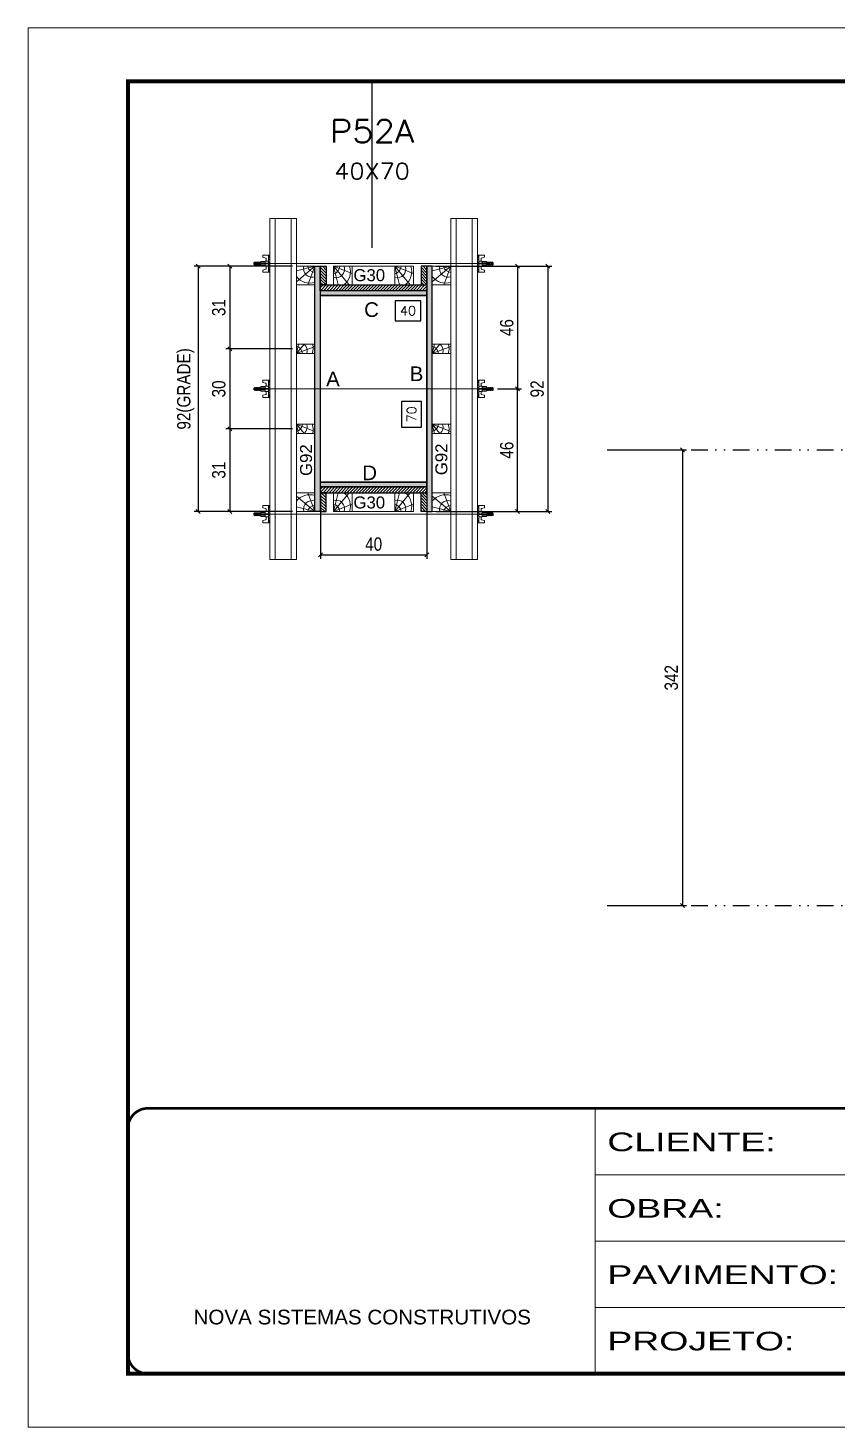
# Model space of a CAD drawing. Extents: x 2102 to 8383, y -13264 to 2718.
# Drawn here: x 5299 to 5906, y -6372 to -5322 of the extents above; entities that cross this region are included whole.
import ezdxf
from ezdxf.enums import TextEntityAlignment as Align

# ---------------------------------------------------------------- set-up
doc = ezdxf.new("R2010")
doc.units = 0
for name, pattern in [('CONTINUO', [0]), ('DASHED', [0.75, 0.5, -0.25]), ('DIVIDE2', [0.625, 0.25, -0.125, 0, -0.125, 0, -0.125]), ('HIDDEN', [0.375, 0.25, -0.125])]:
    doc.linetypes.add(name, pattern=pattern)
for name, color, linetype in [('CHAPA', 1, 'Continuous'), ('COTA', 241, 'Continuous'), ('MEIO_PONT', 93, 'Continuous'), ('Nível', 160, 'Continuous'), ('Painéis', 200, 'Continuous'), ('SARRAFO', 251, 'Continuous'), ('Texto de Titulo', 7, 'Continuous'), ('Texto Qtd Sarr', 242, 'Continuous'), ('TEXTO_GERAL', 7, 'Continuous')]:
    doc.layers.add(name, color=color, linetype=linetype)
for name, color, linetype, lineweight in [('Folhas', 255, 'Continuous', 9), ('Hachura', 251, 'Continuous', 9), ('Madeira', 126, 'Continuous', 18), ('Perfil Metálico', 224, 'Continuous', 18), ('SARRAFO DE PRESSAO', 251, 'DASHED', 9), ('Texto Seção', 7, 'Continuous', 15)]:
    doc.layers.add(name, color=color, linetype=linetype, lineweight=lineweight)
doc.styles.add('ARIAL', font='arial.ttf')
doc.styles.add('COTA TECNICA', font='techl___.ttf', dxfattribs={"height": 10})
doc.styles.add('COTA TECNICA 2X', font='techl___.ttf', dxfattribs={"height": 10})
doc.styles.add('ROMANS', font='romans.shx')
doc.styles.add('SANSSERIF', font='sas_____.pfb')
doc.styles.add('Tecnologia', font='')
doc.styles.get('Tecnologia').set_extended_font_data('Forgotten Futurist')
doc.dimstyles.new('PAINEL', dxfattribs={"dimtxt": 10, "dimasz": 3, "dimexe": 3, "dimexo": 3, "dimgap": 3, "dimtad": 1, "dimdec": 1, "dimzin": 12, "dimdsep": 46, "dimtxsty": 'COTA TECNICA', "dimblk1": 'OBLIQUE', "dimblk2": 'OBLIQUE', "dimsah": 1, "dimcen": 0.9, "dimclrd": 4, "dimclre": 4, "dimclrt": 240, "dimadec": 1, "dimazin": 3, "dimtfac": 1, "dimtdec": 1, "dimtmove": 0, "dimatfit": 3, "dimfxl": 1, "dimtolj": 1, "dimtzin": 12, "dimarcsym": 0})
doc.dimstyles.new('SECAO PILAR', dxfattribs={"dimtxt": 10, "dimasz": 3, "dimexe": 3, "dimexo": 3, "dimgap": 3, "dimtad": 1, "dimdec": 1, "dimlfac": 0.5, "dimzin": 12, "dimdsep": 46, "dimtxsty": 'COTA TECNICA 2X', "dimblk1": 'OBLIQUE', "dimblk2": 'OBLIQUE', "dimsah": 1, "dimcen": 0.9, "dimclrd": 256, "dimclre": 256, "dimclrt": 256, "dimadec": 1, "dimazin": 3, "dimtfac": 1, "dimtdec": 1, "dimtmove": 0, "dimatfit": 3, "dimfxl": 1, "dimtolj": 1, "dimtzin": 12, "dimarcsym": 0})
doc.dimstyles.new('SECÇÃO 2', dxfattribs={"dimtxt": 7, "dimasz": 6, "dimexe": 0.18, "dimexo": 2, "dimgap": -4, "dimtad": 3, "dimdec": 1, "dimlfac": 0.5, "dimzin": 12, "dimdsep": 46, "dimtxsty": 'ROMANS', "dimblk": 'ARCHTICK', "dimcen": 0.09, "dimse1": 1, "dimse2": 1, "dimsd1": 1, "dimsd2": 1, "dimclrd": 180, "dimclre": 5, "dimclrt": 1, "dimadec": 0, "dimazin": 3, "dimtfac": 1, "dimtdec": 1, "dimtofl": 0, "dimtmove": 0, "dimatfit": 3, "dimldrblk": 'ARCHTICK', "dimfxl": 1, "dimtolj": 1, "dimtzin": 0, "dimarcsym": 0})

# ---------------------------------------------------------------- blocks, each defined once
blk = doc.blocks.new('9999999999')
at = {"color": 30, "linetype": 'CONTINUO'}
for p, q in [((98564.6, 34230.2), (98564.6, 34429.4)), ((98564.6, 34379.6), (99584, 34379.6)), ((98564.6, 34329.8), (99488, 34329.8)), ((98564.6, 34280), (99488, 34280))]:
    blk.add_line(p, q, dxfattribs=at)
at = {"color": 30, "linetype": 'CONTINUO', "const_width": 2}
blk.add_lwpolyline([(99584, 34230.2), (99584, 34414.4, 0.414214), (99569, 34429.4), (98229, 34429.4, 0.414214), (98214, 34414.4), (98214, 34245.2, 0.414214), (98229, 34230.2), (99584, 34230.2)], format="xyb", dxfattribs=at)
at = {"layer": 'Folhas'}
blk.add_lwpolyline([(98139, 34190.2), (99624, 34190.2), (99624, 35240.2), (98139, 35240.2)], close=True, dxfattribs=at)
at = {"layer": 'Folhas', "color": 30, "const_width": 3}
blk.add_lwpolyline([(98214, 34230.2), (99584, 34230.2), (99584, 35200.2), (98214, 35200.2)], close=True, dxfattribs=at)
at = {"color": 7, "linetype": 'Continuous', "ltscale": 5, "style": 'ARIAL'}
blk.add_text('NOVA SISTEMAS CONSTRUTIVOS', height=11.059, dxfattribs=at).set_placement((98263.2, 34267.2))
at = {"layer": 'Folhas', "color": 7, "style": 'Tecnologia', "width": 1.5}
for s, p in [('CLIENTE:', (98573.7, 34397.2)), ('OBRA:', (98573.7, 34347.3)), ('PAVIMENTO:', (98573.7, 34297.5)), ('PROJETO:', (98573.7, 34247.7))]:
    blk.add_text(s, height=14, dxfattribs=at).set_placement(p)
blk = doc.blocks.new('titulo1')
at = {"layer": 'Defpoints', "color": 252, "linetype": 'HIDDEN', "ltscale": 2}
blk.add_line((0, 0), (0, 125), dxfattribs=at)
at = {"layer": 'Defpoints', "style": 'ROMANS', "oblique": 15}
blk.add_attdef('FOLHA', text='', height=10, dxfattribs=at).set_placement((0, 15.6), align=Align.MIDDLE_CENTER)
at = {"layer": 'Texto Qtd Sarr', "color": 3, "style": 'ROMANS', "oblique": 15}
for tag, height, p in [('TITULO', 17, (0, 71.4)), ('SEÇÃO', 12, (0, 41.5))]:
    blk.add_attdef(tag, text='', height=height, dxfattribs=at).set_placement(p, align=Align.MIDDLE_CENTER)
blk = doc.blocks.new('*D770')
at = {"layer": 'COTA', "color": 180, "lineweight": -2, "transparency": 16777216}
for p, q in [((5594.7, -5602.7), (5579.7, -5602.7)), ((5579.7, -5602.7), (5579.7, -5622)), ((5594.7, -5622), (5594.7, -5602.7)), ((5579.7, -5622), (5594.7, -5622))]:
    blk.add_line(p, q, dxfattribs=at)
at = {"layer": 'Defpoints', "color": 0, "transparency": 16777216}
for p in [(5518.7, -5523.3), (5518.7, -5663.3), (5598.7, -5663.3)]:
    blk.add_point(p, dxfattribs=at)
at = {"layer": 'COTA', "color": 1, "transparency": 16777216, "insert": (5587.2, -5612.4), "char_height": 7, "attachment_point": 5, "rotation": 90, "style": 'ROMANS'}
blk.add_mtext('\\A1;70', dxfattribs=at)
blk = doc.blocks.new('_ArchTick')
at = {"color": 0, "linetype": 'ByBlock', "const_width": 0.15}
blk.add_lwpolyline([(-0.5, -0.5), (0.5, 0.5)], dxfattribs=at)
blk = doc.blocks.new('_Oblique')
at = {"color": 0, "linetype": 'ByBlock', "lineweight": -2}
blk.add_line((-0.5, -0.5), (0.5, 0.5), dxfattribs=at)
blk = doc.blocks.new('*D771')
at = {"layer": 'COTA', "lineweight": -2, "transparency": 16777216}
for p, q in [((5605.7, -5501.3), (5692.4, -5501.3)), ((5689.4, -5501.3), (5689.4, -5685.3)), ((5605.7, -5685.3), (5692.4, -5685.3))]:
    blk.add_line(p, q, dxfattribs=at)
at = {"layer": 'Defpoints', "color": 0, "transparency": 16777216}
for p in [(5602.7, -5501.3), (5602.7, -5685.3), (5689.4, -5685.3)]:
    blk.add_point(p, dxfattribs=at)
at = {"layer": 'COTA', "lineweight": -2, "transparency": 16777216, "xscale": 3, "yscale": 3, "zscale": 3}
for p, rotation in [((5689.4, -5501.3), 90), ((5689.4, -5685.3), 270)]:
    blk.add_blockref('_Oblique', p, dxfattribs=dict(at, rotation=rotation))
at = {"layer": 'COTA', "transparency": 16777216, "insert": (5681.4, -5593.3), "char_height": 10, "attachment_point": 5, "rotation": 90, "style": 'COTA TECNICA 2X'}
blk.add_mtext('\\A1;92', dxfattribs=at)
blk = doc.blocks.new('*D772')
at = {"layer": 'COTA', "lineweight": -2, "transparency": 16777216}
for p, q in [((5639.7, -5501.3), (5669.7, -5501.3)), ((5666.7, -5501.3), (5666.7, -5593.3)), ((5651.5, -5593.3), (5669.7, -5593.3))]:
    blk.add_line(p, q, dxfattribs=at)
at = {"layer": 'Defpoints', "color": 0, "transparency": 16777216}
for p in [(5636.7, -5501.3), (5648.5, -5593.3), (5666.7, -5593.3)]:
    blk.add_point(p, dxfattribs=at)
at = {"layer": 'COTA', "lineweight": -2, "transparency": 16777216, "xscale": 3, "yscale": 3, "zscale": 3}
for p, rotation in [((5666.7, -5501.3), 90), ((5666.7, -5593.3), 270)]:
    blk.add_blockref('_Oblique', p, dxfattribs=dict(at, rotation=rotation))
at = {"layer": 'COTA', "transparency": 16777216, "insert": (5658.6, -5547.3), "char_height": 10, "attachment_point": 5, "rotation": 90, "style": 'COTA TECNICA 2X'}
blk.add_mtext('\\A1;46', dxfattribs=at)
blk = doc.blocks.new('*D773')
at = {"layer": 'COTA', "lineweight": -2, "transparency": 16777216}
for p, q in [((5651.5, -5593.3), (5669.7, -5593.3)), ((5666.7, -5685.3), (5666.7, -5593.3)), ((5639.7, -5685.3), (5669.7, -5685.3))]:
    blk.add_line(p, q, dxfattribs=at)
at = {"layer": 'Defpoints', "color": 0, "transparency": 16777216}
for p in [(5648.5, -5593.3), (5666.7, -5593.3), (5636.7, -5685.3)]:
    blk.add_point(p, dxfattribs=at)
at = {"layer": 'COTA', "lineweight": -2, "transparency": 16777216, "xscale": 3, "yscale": 3, "zscale": 3}
for p, rotation in [((5666.7, -5593.3), 90), ((5666.7, -5685.3), 270)]:
    blk.add_blockref('_Oblique', p, dxfattribs=dict(at, rotation=rotation))
at = {"layer": 'COTA', "transparency": 16777216, "insert": (5658.6, -5639.3), "char_height": 10, "attachment_point": 5, "rotation": 90, "style": 'COTA TECNICA 2X'}
blk.add_mtext('\\A1;46', dxfattribs=at)
blk = doc.blocks.new('*D774')
at = {"layer": 'COTA', "color": 180, "lineweight": -2, "transparency": 16777216}
for p, q in [((5594.2, -5527.1), (5574.8, -5527.1)), ((5574.8, -5527.1), (5574.8, -5542.1)), ((5594.2, -5542.1), (5594.2, -5527.1)), ((5574.8, -5542.1), (5594.2, -5542.1))]:
    blk.add_line(p, q, dxfattribs=at)
at = {"layer": 'Defpoints', "color": 0, "transparency": 16777216}
for p in [(5518.7, -5523.3), (5598.7, -5523.3), (5598.7, -5546.1)]:
    blk.add_point(p, dxfattribs=at)
at = {"layer": 'COTA', "color": 1, "transparency": 16777216, "insert": (5584.5, -5534.6), "char_height": 7, "attachment_point": 5, "style": 'ROMANS'}
blk.add_mtext('\\A1;40', dxfattribs=at)
blk = doc.blocks.new('PONTALETE')
at = {"layer": 'Madeira'}
for q in [(2.71, 7), (7, 5.76), (7, 1.74)]:
    blk.add_line((0, 0), q, dxfattribs=at)
blk.add_lwpolyline([(0, 0), (7, 0), (7, 7), (0, 7)], close=True, dxfattribs=at)
for centre, radius, start, end in [((2.04, 0.06), 6.23, 37.2818, 109.0913), ((1.09, 0.9), 3.19, 343.603, 109.9847), ((-0.21, -0.78), 3.09, 14.6322, 86.0383)]:
    blk.add_arc(centre, radius, start, end, dxfattribs=at)
blk = doc.blocks.new('*D775')
at = {"layer": 'COTA', "lineweight": -2, "transparency": 16777216}
for p, q in [((5497.7, -5501.3), (5423.9, -5501.3)), ((5426.9, -5501.3), (5426.9, -5685.3)), ((5497.7, -5685.3), (5423.9, -5685.3))]:
    blk.add_line(p, q, dxfattribs=at)
at = {"layer": 'Defpoints', "color": 0, "transparency": 16777216}
for p in [(5500.7, -5501.3), (5426.9, -5685.3), (5500.7, -5685.3)]:
    blk.add_point(p, dxfattribs=at)
at = {"layer": 'COTA', "lineweight": -2, "transparency": 16777216, "xscale": 3, "yscale": 3, "zscale": 3}
for p, rotation in [((5426.9, -5501.3), 90), ((5426.9, -5685.3), 270)]:
    blk.add_blockref('_Oblique', p, dxfattribs=dict(at, rotation=rotation))
at = {"layer": 'COTA', "transparency": 16777216, "insert": (5417.7, -5593.3), "char_height": 10, "attachment_point": 5, "rotation": 90, "style": 'COTA TECNICA 2X'}
blk.add_mtext('\\A1;92(GRADE)', dxfattribs=at)
blk = doc.blocks.new('MEIO PONTALETE')
at = {"layer": 'Madeira'}
for q in [(2.71, 7), (3.5, 2.88), (3.5, 0.87)]:
    blk.add_line((0, 0), q, dxfattribs=at)
blk.add_lwpolyline([(0, 0), (3.5, 0), (3.5, 7), (0, 7)], close=True, dxfattribs=at)
for centre, radius, start, end in [((2.04, 0.06), 6.23, 76.4499, 109.0913), ((1.09, 0.9), 3.19, 40.9063, 109.9847), ((-0.21, -0.78), 3.09, 14.6322, 86.0383)]:
    blk.add_arc(centre, radius, start, end, dxfattribs=at)
blk = doc.blocks.new('*D776')
at = {"layer": 'COTA', "lineweight": -2, "transparency": 16777216}
for p, q in [((5497.7, -5623.3), (5447.7, -5623.3)), ((5450.7, -5623.3), (5450.7, -5685.3)), ((5497.7, -5685.3), (5447.7, -5685.3))]:
    blk.add_line(p, q, dxfattribs=at)
at = {"layer": 'Defpoints', "color": 0, "transparency": 16777216}
for p in [(5500.7, -5623.3), (5450.7, -5685.3), (5500.7, -5685.3)]:
    blk.add_point(p, dxfattribs=at)
at = {"layer": 'COTA', "lineweight": -2, "transparency": 16777216, "xscale": 3, "yscale": 3, "zscale": 3}
for p, rotation in [((5450.7, -5623.3), 90), ((5450.7, -5685.3), 270)]:
    blk.add_blockref('_Oblique', p, dxfattribs=dict(at, rotation=rotation))
at = {"layer": 'COTA', "transparency": 16777216, "insert": (5442.5, -5654.3), "char_height": 10, "attachment_point": 5, "rotation": 90, "style": 'COTA TECNICA 2X'}
blk.add_mtext('\\A1;31', dxfattribs=at)
blk = doc.blocks.new('C')
at = {"layer": 'Hachura', "color": 0}
for p, q in [((0, 3.22), (0, -3.22)), ((0.45, 3.22), (0, 3.22)), ((0.46, 3.16), (0, 3.16)), ((0.46, 3.05), (0, 3.05)), ((0.46, 2.88), (0, 2.88)), ((0, 2.75), (0, -1.16)), ((0.46, 2.65), (0, 2.65)), ((0.46, 2.23), (0, 2.23)), ((0.46, 1.51), (0, 1.51)), ((0.39, 0.49), (0.17, 0.49)), ((0.45, -3.23), (0.45, 3.22)), ((0.45, 3.22), (2.58, 3.22)), ((1.74, 0.97), (0.45, 0.97)), ((1.45, 0.1), (0.45, 0.1)), ((1.35, 1.94), (1.35, 0.96)), ((2.58, 2.39), (1.47, 2.09)), ((1.74, -0.97), (1.74, 0.97)), ((1.74, 0.97), (1.74, 0.84)), ((1.74, 0.97), (1.74, 0.84)), ((1.74, 0.84), (3.35, 0.84)), ((3.35, 0.45), (1.74, 0.45)), ((2.58, 3.22), (2.58, 2.39)), ((3.32, 0.84), (3.32, -0.84)), ((3.35, 0.84), (3.35, -0.84)), ((3.68, 0.45), (3.35, 0.45)), ((3.84, -0.52), (3.35, 0.45)), ((3.35, 0.06), (3.67, -0.57)), ((3.68, 0.45), (4.16, -0.52)), ((3.72, 0.5), (4.25, -0.57)), ((4.37, -0.55), (3.83, 0.53)), ((4.15, 0.45), (3.93, 0.45)), ((4.42, -0.52), (3.93, 0.45)), ((4.15, 0.45), (4.26, 0.45)), ((4.26, 0.45), (4.74, -0.52)), ((4.3, 0.5), (4.83, -0.57)), ((4.95, -0.55), (4.41, 0.53)), ((4.51, 0.45), (4.84, 0.45)), ((5, -0.52), (4.51, 0.45)), ((4.84, 0.45), (5.32, -0.52)), ((4.88, 0.5), (5.41, -0.57)), ((5.53, -0.55), (4.99, 0.53)), ((5.58, -0.52), (5.09, 0.45)), ((5.42, 0.45), (5.09, 0.45)), ((5.58, -0.52), (5.09, 0.45)), ((5.42, 0.45), (5.74, -0.19)), ((5.46, 0.5), (5.74, -0.07)), ((5.74, 0.19), (5.57, 0.53)), ((5.74, 0.32), (5.68, 0.45)), ((5.68, 0.45), (5.74, 0.45)), ((5.74, 0.45), (5.9, 0.29)), ((5.74, 0.45), (5.74, -0.52)), ((5.9, -0.36), (5.9, 0.29)), ((0.45, 0), (0, 0)), ((0.46, -1.52), (0, -1.52)), ((0.46, -2.23), (0, -2.23)), ((0.46, -2.65), (0, -2.65)), ((0.46, -2.88), (0, -2.88)), ((0.46, -3.05), (0, -3.05)), ((0.46, -3.16), (0, -3.16)), ((0, -3.22), (2.57, -3.22)), ((0.08, -0.48), (0.29, -0.48)), ((0.29, -0.48), (0.4, -0.48)), ((0.45, 0), (0.45, -0.97)), ((0.45, -0.16), (1.45, -0.16)), ((0.45, -0.65), (0.45, -0.32)), ((0.45, -3.23), (0.45, -0.65)), ((0.45, -0.97), (1.74, -0.97)), ((1.35, -1.94), (1.35, -0.97)), ((2.58, -2.39), (1.47, -2.1)), ((3.35, -0.32), (1.74, -0.32)), ((3.35, -0.84), (1.74, -0.84)), ((2.58, -3.23), (2.58, -2.39)), ((3.35, -0.07), (3.58, -0.52)), ((3.35, -0.52), (3.58, -0.52)), ((3.84, -0.52), (4.16, -0.52)), ((4.42, -0.52), (4.74, -0.52)), ((4.63, -0.52), (4.74, -0.52)), ((5, -0.52), (5.32, -0.52)), ((5.58, -0.52), (5.74, -0.52)), ((5.74, -0.52), (5.9, -0.36)), ((5.74, -0.52), (5.74, -0.52))]:
    blk.add_line(p, q, dxfattribs=at)
for centre, radius, start, end in [((1.52, 1.94), 0.161, 104.7436, 180), ((1.44, -0.03), 0.129, 272.695, 87.305), ((3.81, 0.39), 0.143, 25.5688, 154.4312), ((4.39, 0.39), 0.143, 25.5688, 154.4312), ((4.97, 0.39), 0.143, 25.5688, 154.4312), ((5.55, 0.39), 0.143, 25.5688, 154.4312), ((0.17, -0.37), 0.174, 221.744, 317.8592), ((1.52, -1.94), 0.161, 180, 255.2564), ((3.71, -0.4), 0.174, 222.1408, 318.256), ((4.29, -0.4), 0.174, 222.1408, 318.256), ((4.87, -0.4), 0.174, 222.1408, 318.256), ((5.45, -0.4), 0.174, 222.1408, 318.256), ((5.61, -0.4), 0.174, 317.8592, 318.256)]:
    blk.add_arc(centre, radius, start, end, dxfattribs=at)
blk = doc.blocks.new('*D780')
at = {"layer": 'COTA', "lineweight": -2, "transparency": 16777216}
for p, q in [((5497.7, -5501.3), (5447.7, -5501.3)), ((5450.7, -5501.3), (5450.7, -5563.3)), ((5497.7, -5563.3), (5447.7, -5563.3))]:
    blk.add_line(p, q, dxfattribs=at)
at = {"layer": 'Defpoints', "color": 0, "transparency": 16777216}
for p in [(5500.7, -5501.3), (5450.7, -5563.3), (5500.7, -5563.3)]:
    blk.add_point(p, dxfattribs=at)
at = {"layer": 'COTA', "lineweight": -2, "transparency": 16777216, "xscale": 3, "yscale": 3, "zscale": 3}
for p, rotation in [((5450.7, -5501.3), 90), ((5450.7, -5563.3), 270)]:
    blk.add_blockref('_Oblique', p, dxfattribs=dict(at, rotation=rotation))
at = {"layer": 'COTA', "transparency": 16777216, "insert": (5442.5, -5532.3), "char_height": 10, "attachment_point": 5, "rotation": 90, "style": 'COTA TECNICA 2X'}
blk.add_mtext('\\A1;31', dxfattribs=at)
blk = doc.blocks.new('*D781')
at = {"layer": 'COTA', "lineweight": -2, "transparency": 16777216}
for p, q in [((5497.7, -5563.3), (5447.7, -5563.3)), ((5450.7, -5563.3), (5450.7, -5623.3)), ((5497.7, -5623.3), (5447.7, -5623.3))]:
    blk.add_line(p, q, dxfattribs=at)
at = {"layer": 'Defpoints', "color": 0, "transparency": 16777216}
for p in [(5500.7, -5563.3), (5450.7, -5623.3), (5500.7, -5623.3)]:
    blk.add_point(p, dxfattribs=at)
at = {"layer": 'COTA', "lineweight": -2, "transparency": 16777216, "xscale": 3, "yscale": 3, "zscale": 3}
for p, rotation in [((5450.7, -5563.3), 90), ((5450.7, -5623.3), 270)]:
    blk.add_blockref('_Oblique', p, dxfattribs=dict(at, rotation=rotation))
at = {"layer": 'COTA', "transparency": 16777216, "insert": (5442.5, -5593.3), "char_height": 10, "attachment_point": 5, "rotation": 90, "style": 'COTA TECNICA 2X'}
blk.add_mtext('\\A1;30', dxfattribs=at)
blk = doc.blocks.new('*D1422')
at = {"layer": 'COTA', "lineweight": -2, "transparency": 16777216}
for p, q in [((5518.7, -5669.9), (5518.7, -5720.9)), ((5598.7, -5669.9), (5598.7, -5720.9)), ((5518.7, -5717.9), (5598.7, -5717.9))]:
    blk.add_line(p, q, dxfattribs=at)
at = {"layer": 'Defpoints', "color": 0, "transparency": 16777216}
for p in [(5518.7, -5666.9), (5598.7, -5666.9), (5598.7, -5717.9)]:
    blk.add_point(p, dxfattribs=at)
at = {"layer": 'COTA', "lineweight": -2, "transparency": 16777216, "xscale": 3, "yscale": 3, "zscale": 3, "rotation": 180}
blk.add_blockref('_Oblique', (5518.7, -5717.9), dxfattribs=at)
at = {"layer": 'COTA', "lineweight": -2, "transparency": 16777216, "xscale": 3, "yscale": 3, "zscale": 3}
blk.add_blockref('_Oblique', (5598.7, -5717.9), dxfattribs=at)
at = {"layer": 'COTA', "transparency": 16777216, "insert": (5558.7, -5709.8), "char_height": 10, "attachment_point": 5, "style": 'COTA TECNICA 2X'}
blk.add_mtext('\\A1;40', dxfattribs=at)
blk = doc.blocks.new('*D1423')
at = {"layer": 'COTA', "color": 4, "linetype": 'ByBlock', "lineweight": -2, "transparency": 16777216}
for p, q in [((5736.9, -5639.1), (5793.4, -5639.1)), ((5790.4, -5639.1), (5790.4, -5981.1)), ((5736.9, -5981.1), (5793.4, -5981.1))]:
    blk.add_line(p, q, dxfattribs=at)
at = {"layer": 'Defpoints', "color": 0, "linetype": 'ByBlock', "transparency": 16777216}
for p in [(5733.9, -5639.1), (5733.9, -5981.1), (5790.4, -5981.1)]:
    blk.add_point(p, dxfattribs=at)
at = {"layer": 'COTA', "color": 4, "linetype": 'ByBlock', "lineweight": -2, "transparency": 16777216, "xscale": 3, "yscale": 3, "zscale": 3}
for p, rotation in [((5790.4, -5639.1), 90), ((5790.4, -5981.1), 270)]:
    blk.add_blockref('_Oblique', p, dxfattribs=dict(at, rotation=rotation))
at = {"layer": 'COTA', "color": 240, "linetype": 'ByBlock', "transparency": 16777216, "insert": (5782.1, -5810.1), "char_height": 10, "attachment_point": 5, "rotation": 90, "style": 'COTA TECNICA'}
blk.add_mtext('\\A1;342', dxfattribs=at)

msp = doc.modelspace()

# ---------------------------------------------------------------- hatches: boundary and pattern name
at = {"layer": 'Hachura'}
h = msp.add_hatch(color=256, dxfattribs=at)
h.dxf.hatch_style = 1
h.paths.add_polyline_path([(5518.67, -5685.3), (5514.67, -5685.3), (5514.67, -5501.3), (5518.67, -5501.3)])
h = msp.add_hatch(color=256, dxfattribs=at)
h.dxf.hatch_style = 1
h.paths.add_polyline_path([(5518.67, -5685.3), (5514.67, -5685.3), (5514.67, -5501.3), (5518.67, -5501.3)])
h = msp.add_hatch(dxfattribs=at)
h.set_pattern_fill('ANSI31', color=256, scale=0.5, angle=90, style=0)
h.set_pattern_definition([(135, (-17372.7431, 3622.655), (-1.12253202, -1.12253202), [])])
h.paths.add_polyline_path([(5518.67, -5515.3), (5523.07, -5515.3), (5523.07, -5501.3), (5518.67, -5501.3)])
h = msp.add_hatch(dxfattribs=at)
h.set_pattern_fill('ANSI31', color=256, scale=0.5, angle=90, style=0)
h.set_pattern_definition([(135, (-17330.7431, 3622.655), (-1.12253202, -1.12253202), [])])
h.paths.add_polyline_path([(5598.67, -5515.3), (5594.27, -5515.3), (5594.27, -5501.3), (5598.67, -5501.3)])
h = msp.add_hatch(color=256, dxfattribs=at)
h.dxf.hatch_style = 1
h.paths.add_polyline_path([(5598.67, -5685.3), (5602.67, -5685.3), (5602.67, -5501.3), (5598.67, -5501.3)])
h = msp.add_hatch(color=256, dxfattribs=at)
h.dxf.hatch_style = 1
h.paths.add_polyline_path([(5598.67, -5685.3), (5602.67, -5685.3), (5602.67, -5501.3), (5598.67, -5501.3)])
h = msp.add_hatch(dxfattribs=at)
h.set_pattern_fill('ANSI31', color=256, scale=0.5, style=0)
h.set_pattern_definition([(45, (14692.6169, 17409.7113), (-1.12253202, 1.12253202), [])])
h.paths.add_polyline_path([(5598.67, -5519.7), (5598.67, -5515.3), (5518.67, -5515.3), (5518.67, -5519.7)])
h = msp.add_hatch(color=256, dxfattribs=at)
h.dxf.hatch_style = 1
h.paths.add_polyline_path([(5518.67, -5519.7), (5518.67, -5523.3), (5598.67, -5523.3), (5598.67, -5519.7)])
h = msp.add_hatch(color=256, dxfattribs=at)
h.dxf.hatch_style = 1
h.paths.add_polyline_path([(5518.67, -5519.7), (5518.67, -5523.3), (5598.67, -5523.3), (5598.67, -5519.7)])
h = msp.add_hatch(color=256, dxfattribs=at)
h.dxf.hatch_style = 1
h.paths.add_polyline_path([(5518.67, -5663.3), (5518.67, -5666.9), (5598.67, -5666.9), (5598.67, -5663.3)])
h = msp.add_hatch(color=256, dxfattribs=at)
h.dxf.hatch_style = 1
h.paths.add_polyline_path([(5518.67, -5663.3), (5518.67, -5666.9), (5598.67, -5666.9), (5598.67, -5663.3)])
h = msp.add_hatch(dxfattribs=at)
h.set_pattern_fill('ANSI31', color=256, scale=0.5, style=0)
h.set_pattern_definition([(45, (14692.6169, 17435.7113), (-1.12253202, 1.12253202), [])])
h.paths.add_polyline_path([(5598.67, -5666.9), (5598.67, -5671.3), (5518.67, -5671.3), (5518.67, -5666.9)])
h = msp.add_hatch(dxfattribs=at)
h.set_pattern_fill('ANSI31', color=256, scale=0.5, angle=90, style=0)
h.set_pattern_definition([(135, (-17372.7431, 3817.655), (-1.12253202, -1.12253202), [])])
h.paths.add_polyline_path([(5518.67, -5671.3), (5523.07, -5671.3), (5523.07, -5685.3), (5518.67, -5685.3)])
h = msp.add_hatch(dxfattribs=at)
h.set_pattern_fill('ANSI31', color=256, scale=0.5, angle=90, style=0)
h.set_pattern_definition([(135, (-17330.7431, 3817.655), (-1.12253202, -1.12253202), [])])
h.paths.add_polyline_path([(5598.67, -5671.3), (5594.27, -5671.3), (5594.27, -5685.3), (5598.67, -5685.3)])

# ---------------------------------------------------------------- linework, layer by layer
at = {"layer": 'CHAPA'}
for points in [[(5518.67, -5685.3), (5514.67, -5685.3), (5514.67, -5501.3), (5518.67, -5501.3)], [(5518.67, -5685.3), (5514.67, -5685.3), (5514.67, -5501.3), (5518.67, -5501.3)], [(5598.67, -5685.3), (5602.67, -5685.3), (5602.67, -5501.3), (5598.67, -5501.3)], [(5598.67, -5685.3), (5602.67, -5685.3), (5602.67, -5501.3), (5598.67, -5501.3)], [(5518.67, -5519.7), (5518.67, -5523.3), (5598.67, -5523.3), (5598.67, -5519.7)], [(5518.67, -5519.7), (5518.67, -5523.3), (5598.67, -5523.3), (5598.67, -5519.7)], [(5518.67, -5663.3), (5518.67, -5666.9), (5598.67, -5666.9), (5598.67, -5663.3)], [(5518.67, -5663.3), (5518.67, -5666.9), (5598.67, -5666.9), (5598.67, -5663.3)]]:
    msp.add_lwpolyline(points, close=True, dxfattribs=at)
at = {"layer": 'Hachura'}
for p, q in [((5469.86, -5499.3), (5643.67, -5499.29)), ((5469.86, -5593.3), (5643.67, -5593.31)), ((5469.86, -5687.3), (5643.67, -5687.31))]:
    msp.add_line(p, q, dxfattribs=at)
at = {"layer": 'Madeira'}
for points in [[(5514.67, -5685.3), (5500.67, -5685.3), (5500.67, -5501.3), (5514.67, -5501.3)], [(5528.67, -5501.3), (5528.67, -5515.3), (5588.66, -5515.3), (5588.66, -5501.3)], [(5602.67, -5685.3), (5616.67, -5685.3), (5616.67, -5501.3), (5602.67, -5501.3)], [(5528.67, -5685.3), (5528.67, -5671.3), (5588.66, -5671.3), (5588.66, -5685.3)]]:
    msp.add_lwpolyline(points, close=True, dxfattribs=at)
at = {"layer": 'Nível', "color": 4, "linetype": 'DIVIDE2', "ltscale": 50}
for p, q in [((5733.94, -5639.14), (6744.28, -5639.14)), ((5733.94, -5981.14), (6744.28, -5981.14))]:
    msp.add_line(p, q, dxfattribs=at)
at = {"layer": 'Painéis'}
msp.add_lwpolyline([(5598.67, -5523.3), (5518.67, -5523.3), (5518.67, -5663.3), (5598.67, -5663.3)], close=True, dxfattribs=at)
at = {"layer": 'Perfil Metálico'}
for points in [[(5480.67, -5721.3), (5500.67, -5721.3), (5500.67, -5465.3), (5480.67, -5465.3)], [(5496.67, -5465.3), (5484.67, -5465.3), (5484.67, -5721.3), (5496.67, -5721.3)], [(5636.67, -5721.3), (5616.67, -5721.3), (5616.67, -5465.3), (5636.67, -5465.3)], [(5620.67, -5465.3), (5632.67, -5465.3), (5632.67, -5721.3), (5620.67, -5721.3)]]:
    msp.add_lwpolyline(points, close=True, dxfattribs=at)
at = {"layer": 'SARRAFO'}
for points in [[(5523.07, -5501.3), (5523.07, -5515.3), (5518.67, -5515.3), (5518.67, -5501.3)], [(5594.27, -5501.3), (5594.27, -5515.3), (5598.67, -5515.3), (5598.67, -5501.3)], [(5518.67, -5515.3), (5598.67, -5515.3), (5598.67, -5519.7), (5518.67, -5519.7)], [(5518.67, -5671.3), (5598.67, -5671.3), (5598.67, -5666.9), (5518.67, -5666.9)], [(5523.07, -5685.3), (5523.07, -5671.3), (5518.67, -5671.3), (5518.67, -5685.3)], [(5594.27, -5685.3), (5594.27, -5671.3), (5598.67, -5671.3), (5598.67, -5685.3)]]:
    msp.add_lwpolyline(points, close=True, dxfattribs=at)

# ---------------------------------------------------------------- block references
at = {"layer": 'Hachura', "linetype": 'Continuous', "yscale": 2, "zscale": 2, "rotation": 180}
for p, xscale in [((5480.67, -5499.3), 2), ((5636.67, -5499.3), -2)]:
    msp.add_blockref('C', p, dxfattribs=dict(at, xscale=xscale))
at = {"layer": 'Hachura', "linetype": 'Continuous', "yscale": 2, "zscale": 2}
for p, xscale in [((5480.67, -5593.3), -2), ((5636.67, -5593.3), 2), ((5480.67, -5687.3), -2), ((5636.67, -5687.3), 2)]:
    msp.add_blockref('C', p, dxfattribs=dict(at, xscale=xscale))
at = {"layer": 'MEIO_PONT'}
for name, p, xscale, yscale, zscale, rotation in [('PONTALETE', (5514.67, -5501.3), 2, 2, 2, 180), ('PONTALETE', (5528.67, -5501.3), 2, 2, 2, 270), ('PONTALETE', (5574.66, -5501.3), 2, 2, 2, 270), ('PONTALETE', (5616.67, -5501.3), 2, 2, 2, 180), ('MEIO PONTALETE', (5500.67, -5566.8), -1.999999997962732, 1.999999997962732, 1.999999997962732, 270), ('MEIO PONTALETE', (5602.67, -5566.8), -1.999999997962732, 1.999999997962732, 1.999999997962732, 270), ('MEIO PONTALETE', (5500.67, -5619.8), 1.999999997962732, 1.999999997962732, 1.999999997962732, 270), ('MEIO PONTALETE', (5602.67, -5619.8), 1.999999997962732, 1.999999997962732, 1.999999997962732, 270), ('PONTALETE', (5528.67, -5685.3), -2, 2, 2, 270), ('PONTALETE', (5574.66, -5685.3), -2, 2, 2, 270)]:
    msp.add_blockref(name, p, dxfattribs=dict(at, xscale=xscale, yscale=yscale, zscale=zscale, rotation=rotation))
at = {"layer": 'MEIO_PONT', "xscale": -2, "yscale": 2, "zscale": 2}
for p in [(5514.67, -5685.3), (5616.67, -5685.3)]:
    msp.add_blockref('PONTALETE', p, dxfattribs=at)
at = {"layer": 'SARRAFO DE PRESSAO', "color": 6, "linetype": 'ByBlock'}
msp.add_blockref('9999999999', (-92839.69, -40562.63), dxfattribs=at)
at = {"layer": 'Texto Seção'}
ref = msp.add_blockref('titulo1', (5557.49, -5487.42), dxfattribs=at)
ref.add_attrib('TITULO', 'P52A', dxfattribs={"layer": 'Texto de Titulo', "color": 7, "height": 17, "style": 'ROMANS', "width": 1.1}).set_placement((5557.49, -5399.92), align=Align.MIDDLE_CENTER)
ref.add_attrib('SEÇÃO', '40X70', dxfattribs={"layer": 'Texto de Titulo', "color": 7, "height": 12, "style": 'ROMANS', "width": 1.1}).set_placement((5557.49, -5429.92), align=Align.MIDDLE_CENTER)

# ---------------------------------------------------------------- texts
at = {"layer": 'TEXTO_GERAL', "style": 'ARIAL'}
for s, p in [('C', (5557.07, -5533.79)), ('A', (5528.12, -5585.85)), ('B', (5590.84, -5581.94)), ('D', (5555.67, -5656.3))]:
    msp.add_text(s, height=11, dxfattribs=at).set_placement(p, align=Align.MIDDLE_CENTER)
at = {"layer": 'TEXTO_GERAL', "color": 0, "linetype": 'Continuous', "style": 'SANSSERIF'}
for p in [(5507.94, -5658.63), (5609.5, -5658.08)]:
    msp.add_text('G92', height=9, rotation=90, dxfattribs=at).set_placement(p, align=Align.MIDDLE_LEFT)
at = {"layer": 'TEXTO_GERAL', "color": 0, "linetype": 'Continuous', "char_height": 9, "width": 285.3299, "style": 'SANSSERIF'}
for insert, attachment_point in [((5543.52, -5503.44), 1), ((5543.52, -5683.15), 7)]:
    msp.add_mtext('G30', dxfattribs=dict(at, insert=insert, attachment_point=attachment_point))

# ---------------------------------------------------------------- dimensions: what is measured, and where the dimension line sits
at = {"layer": 'COTA'}
dim = msp.add_linear_dim(base=(5426.89, -5685.3), p1=(5500.67, -5501.3), p2=(5500.67, -5685.3), angle=270, text='<>(GRADE)', dimstyle='SECAO PILAR', dxfattribs=at)
dim.commit()
dim.dimension.update_dxf_attribs({"geometry": '*D775', "text_midpoint": (5417.67, -5593.3)})
for base, p1, p2, angle, picture, middle in [((5450.73, -5563.3), (5500.67, -5501.3), (5500.67, -5563.3), 270, '*D780', (5442.51, -5532.3)), ((5689.44, -5685.3), (5602.67, -5501.3), (5602.67, -5685.3), 270, '*D771', (5681.35, -5593.3)), ((5666.67, -5593.3), (5636.67, -5501.3), (5648.47, -5593.3), 270, '*D772', (5658.57, -5547.3)), ((5450.73, -5623.3), (5500.67, -5563.3), (5500.67, -5623.3), 270, '*D781', (5442.51, -5593.3)), ((5666.67, -5593.3), (5636.67, -5685.3), (5648.47, -5593.3), 90, '*D773', (5658.57, -5639.3)), ((5450.73, -5685.3), (5500.67, -5623.3), (5500.67, -5685.3), 270, '*D776', (5442.51, -5654.3))]:
    dim = msp.add_linear_dim(base=base, p1=p1, p2=p2, angle=angle, dimstyle='SECAO PILAR', dxfattribs=at)
    dim.commit()
    dim.dimension.update_dxf_attribs({"geometry": picture, "text_midpoint": middle})
dim = msp.add_linear_dim(base=(5598.67, -5663.3), p1=(5518.67, -5523.3), p2=(5518.67, -5663.3), angle=270, dimstyle='SECÇÃO 2', dxfattribs=at)
dim.commit()
dim.dimension.update_dxf_attribs({"geometry": '*D770', "text_midpoint": (5598.67, -5612.37), "dimtype": 160})
dim = msp.add_linear_dim(base=(5598.67, -5546.09), p1=(5518.67, -5523.3), p2=(5598.67, -5523.3), dimstyle='SECÇÃO 2', dxfattribs=at)
dim.commit()
dim.dimension.update_dxf_attribs({"geometry": '*D774', "text_midpoint": (5584.5, -5546.09), "dimtype": 160})
at = {"layer": 'COTA', "linetype": 'ByBlock'}
dim = msp.add_linear_dim(base=(5790.36, -5981.14), p1=(5733.94, -5639.14), p2=(5733.94, -5981.14), angle=90, dimstyle='PAINEL', dxfattribs=at)
dim.commit()
dim.dimension.update_dxf_attribs({"geometry": '*D1423', "text_midpoint": (5782.14, -5810.14)})
at = {"layer": 'COTA'}
dim = msp.add_linear_dim(base=(5598.67, -5717.93), p1=(5518.67, -5666.9), p2=(5598.67, -5666.9), dimstyle='SECAO PILAR', dxfattribs=at)
dim.commit()
dim.dimension.update_dxf_attribs({"geometry": '*D1422', "text_midpoint": (5558.67, -5709.83)})

doc.saveas('drawing.dxf')
